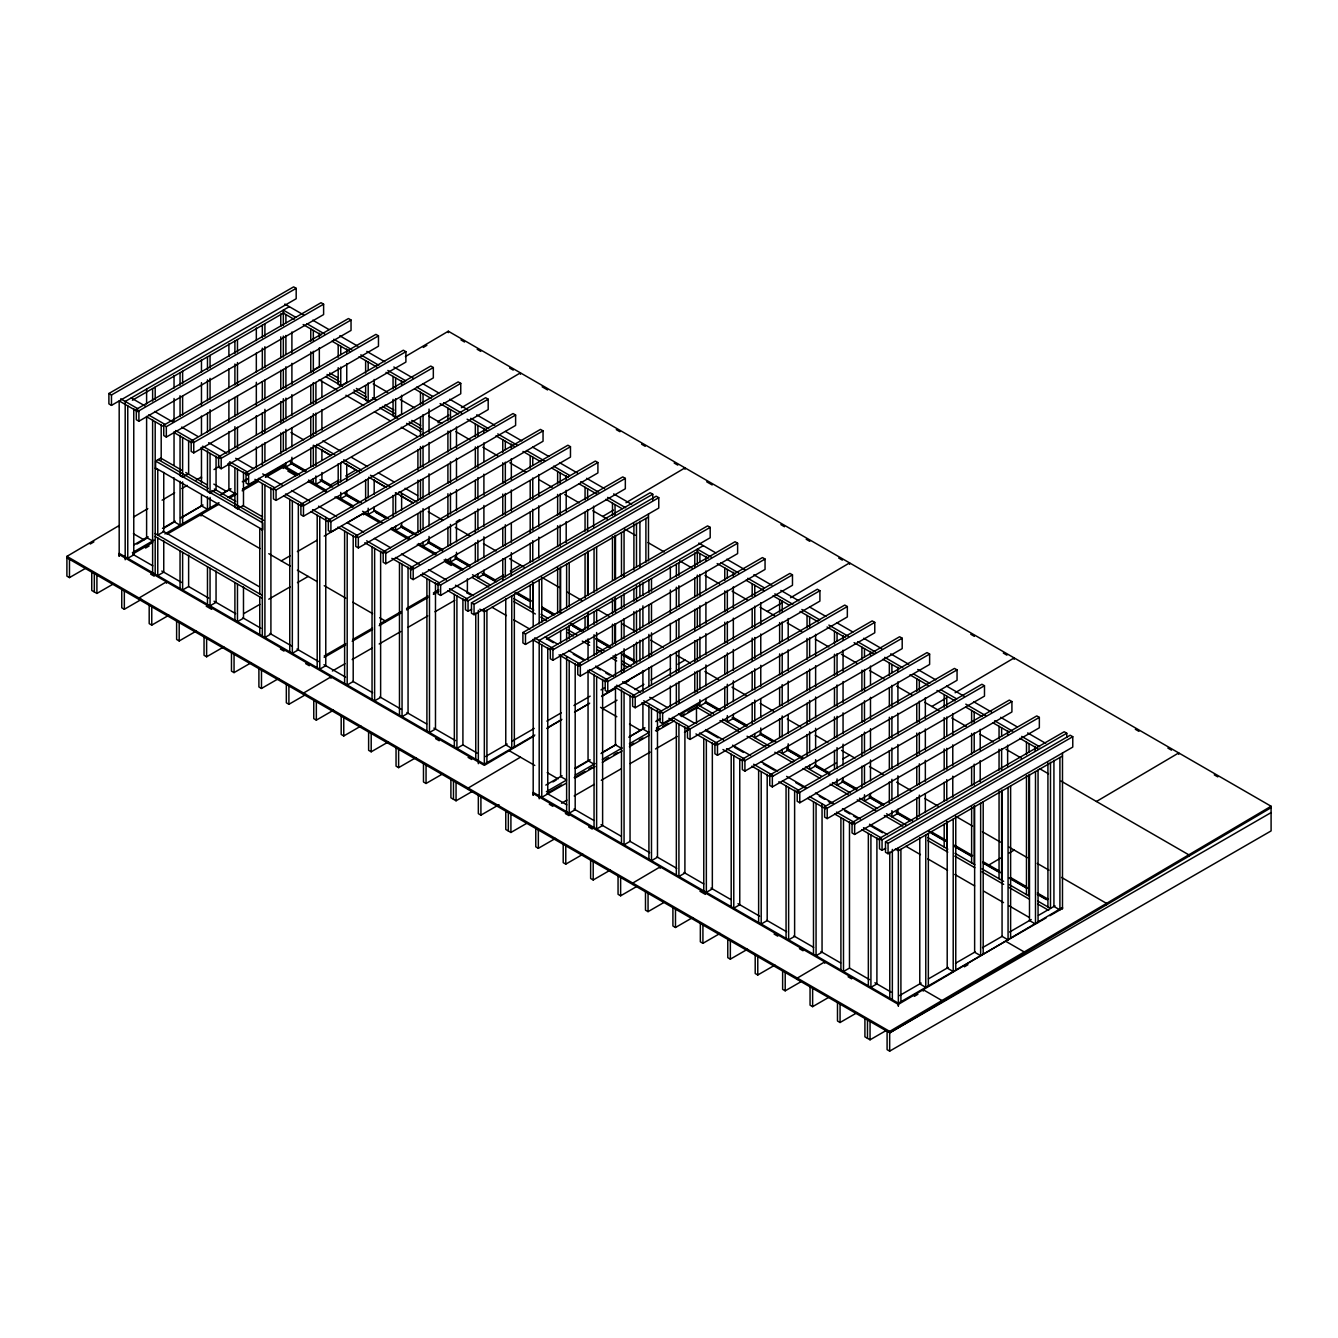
<?xml version="1.0" encoding="UTF-8"?>
<svg xmlns="http://www.w3.org/2000/svg" width="1338" height="1338" viewBox="0 0 1338 1338"><rect width="100%" height="100%" fill="white"/><g stroke="black" fill="none" stroke-linecap="round" stroke-linejoin="round"><path stroke-width="1.5" d="M85.749 568.215L69.476 577.598L66.9 576.126L66.917 556.374L119.199 525.516L119.199 526.938M133.499 517.07L147.816 508.624M162.115 500.178L174.642 492.785M181.801 488.554L187.169 485.393M196.117 480.108L201.469 476.947L201.486 478.352M213.996 469.554L219.365 466.377M405.397 356.56L448.314 331.222L1271.083 806.245L1271.1 830.915L889.67 1051.133L887.094 1049.661L887.094 1031.347M90.282 543.997L93.894 541.873M423.293 347.428L426.872 345.304M136.944 544.064L147.632 537.759M163.721 528.259L174.458 521.92M181.617 517.689L203.075 505.028M220.971 494.458L229.818 489.156M242.295 481.78L247.63 478.636M321.856 481.295L330.603 486.346L330.586 484.925L339.016 479.957M345.756 475.977L355.858 470.006M448.882 415.098L438.145 421.437L438.162 422.841M461.409 407.705L520.432 372.85L520.449 374.272M456.275 521.703L459.854 519.596M483.453 574.587L495.177 581.361L495.16 579.939L503.59 574.972M510.33 570.991L520.449 565.021M602.719 516.451L613.456 510.113M625.983 502.72L685.006 467.865L685.023 469.287M534.247 735.9L484.339 765.369L119.182 554.551L119.199 555.956M546.757 728.508L561.074 720.061M575.39 711.615L589.69 703.169M602.167 695.81L616.417 687.398M623.541 683.183L644.916 670.572M520.449 757.174L468.166 788.049L468.183 789.453M617.035 700.159L602.736 708.605L602.752 710.026M634.931 689.605L643.879 684.32M651.021 680.089L670.706 668.482M677.864 664.25L685.023 660.035M767.293 611.466L781.609 603.02M790.557 597.735L849.58 562.897L849.597 564.302M552.912 781.927L556.34 779.903M575.942 768.33L590.259 759.884M600.996 753.545L615.296 745.099M629.613 736.653L643.896 728.223M656.373 720.864L659.935 718.757M836.099 763.011L824.292 769.986L824.308 771.39M842.84 759.031L849.597 755.05M931.867 706.481L946.183 698.035M955.131 692.75L1014.154 657.911L1014.171 659.316M1000.673 858.026L988.866 865L988.882 866.405M1009.103 853.059L1014.171 850.065M1096.441 801.495L1178.728 752.926L1178.745 754.331M898.367 1005.791L898.35 1004.386L1062.472 907.499L1062.489 908.903M914.339 996.358L917.901 994.268M964.364 966.839L967.943 964.731M66.9 557.812L889.686 1032.819L889.67 1031.397L1271.083 806.245M889.67 1051.133L889.67 1032.836L1271.1 807.667M108.896 393.506L293.624 286.867L296.183 288.339L296.183 298.742L111.472 405.381L108.896 403.892L108.896 393.506L111.472 394.994L296.183 288.339M289.326 306.653L125.187 401.433L125.187 559.786M132.395 400.229L283.924 312.757M136.325 409.344L321.053 302.706L323.612 304.178L323.612 314.581L138.901 421.219L136.325 419.731L136.325 409.344L138.901 410.833L323.612 304.178M163.754 425.183L348.482 318.528L351.041 320.016L351.041 330.419L166.33 437.058L163.754 435.569L163.754 425.183L166.33 426.671L351.041 320.016M155.609 461.058L262.766 522.924L262.766 529.848L155.609 467.982L155.609 461.058L160.761 458.098L182.185 470.458M313.761 369.756L318.912 366.779M191.183 441.022L375.911 334.366L378.47 335.855L378.47 346.241L193.759 452.896L191.183 451.408L191.183 441.022L193.759 442.493L378.47 335.855M180.045 435.368L180.045 475.659L182.62 477.148L188.625 473.685L188.625 440.336M338.196 367.682L338.196 384.357L340.755 385.846L346.759 382.367L346.759 363.618M218.612 456.843L403.34 350.205L405.899 351.693L405.899 362.08L221.188 468.735L218.612 467.246L218.612 456.843L221.188 458.332L405.899 351.693M207.474 450.839L207.474 491.498L210.049 492.986L216.054 489.507L216.054 456.174M365.625 385.595L365.625 400.196L368.184 401.668L374.188 398.206L374.188 379.457M246.041 472.682L430.769 366.043L433.328 367.532L433.328 377.918L248.617 484.557L246.041 483.085L246.041 472.682L248.617 474.17L433.328 367.532M133.616 545.018L148.05 536.689M162.483 528.359L175.111 521.067M180.513 517.94L202.155 505.446M222.008 493.99L231.022 488.788M243.65 481.496L247.262 479.422M132.395 552.661L154.054 540.151M164.875 533.912L218.98 502.67M227.995 497.452L235.22 493.287M242.429 489.123L258.669 479.757M265.877 475.592L283.924 465.172M132.98 553.865L152.683 542.492M167.016 534.213L218.93 504.242M229.668 498.054L236.826 493.923M242.178 490.812L258.284 481.529M265.442 477.398L283.322 467.062L297.588 475.291M145.524 548.045L149.103 545.988M234.903 467.731L234.903 507.336L237.478 508.808L243.483 505.346L243.483 472.013M393.054 399.36L393.054 416.018L395.613 417.506L401.617 414.044L401.617 395.295M273.47 488.521L458.198 381.882L460.757 383.37L460.757 393.757L276.046 500.395L273.47 498.923L273.47 488.521L276.046 490.009L460.757 383.37M91.753 572.162L91.753 590.476L96.905 593.436L113.178 584.054M300.899 504.359L485.627 397.721L488.186 399.192L488.186 409.595L303.475 516.234L300.899 514.745L300.899 504.359L303.475 505.848L488.186 399.192M121.758 589.473L121.758 607.787L124.334 609.275L141.477 599.374M328.328 520.198L513.056 413.542L515.615 415.031L515.615 425.434L330.904 532.072L328.328 530.584L328.328 520.198L330.904 521.686L515.615 415.031M149.187 605.311L149.187 623.625L151.763 625.114L168.906 615.212M281.264 560.89L290.212 555.722M297.371 551.591L317.039 540.234M324.197 536.103L338.514 527.841M347.445 522.673L363.551 513.374L379.658 522.69M355.757 536.036L540.485 429.381L543.044 430.869L543.044 441.256L358.333 547.911L355.757 546.422L355.757 536.036L358.333 537.508L543.044 430.869M176.616 621.15L176.616 639.464L179.192 640.952L196.335 631.051M243.717 613.657L259.84 604.358M268.787 599.19L290.279 586.78M297.454 582.632L308.192 576.427M383.186 551.875L567.914 445.219L570.473 446.708L570.473 457.094L385.762 563.75L383.186 562.261L383.186 551.875L385.762 553.347L570.473 446.708M204.045 636.988L204.045 655.302L206.621 656.791L223.764 646.89M410.615 567.697L595.343 461.058L597.902 462.547L597.902 472.933L413.191 579.588L410.615 578.1L410.615 567.697L413.191 569.185L597.902 462.547M231.474 652.827L231.474 671.141L234.05 672.613L251.193 662.728M438.044 583.535L622.772 476.897L625.331 478.385L625.331 488.771L440.62 595.41L438.044 593.938L438.044 583.535L440.62 585.024L625.331 478.385M258.903 668.666L258.903 686.979L261.479 688.451L278.622 678.567M324.197 655.988L345.689 643.578M352.847 639.447L372.549 628.074M379.724 623.943L401.199 611.533M406.568 608.439L428.026 596.046M433.395 592.951L438.764 589.857M324.197 657.41L345.689 645M352.178 641.253L372.549 629.496M379.189 625.666L401.199 612.955M406.568 609.86L428.026 597.467M433.395 594.373L438.764 591.279M332.376 671.007L344.987 663.732M352.178 659.567L371.981 648.144M379.189 643.979L400.781 631.503M407.99 627.355L427.792 615.915M434.984 611.767L454.786 600.327M471.645 609.175L468.049 611.249L465.473 609.76L465.473 599.374L650.201 492.735L652.76 494.207L652.76 500.445M286.332 684.504L286.332 702.801L288.908 704.29L306.051 694.389M465.473 599.374L468.049 600.862L652.76 494.207M471.478 602.836L656.189 496.197L658.764 497.686L658.764 508.072L474.053 614.711L471.478 613.239L471.478 602.836L474.053 604.324L658.764 497.686M648.478 516.986L484.339 611.75L479.84 609.158M313.761 700.326L313.761 718.64L316.337 720.128L333.48 710.227M341.19 716.164L341.19 734.478L343.766 735.967L360.909 726.066M522.907 632.539L707.618 525.884L710.194 527.373L710.194 537.759L525.483 644.414L522.907 642.926L522.907 632.539L525.483 634.011L710.194 527.373M703.336 545.687L539.197 640.45L539.197 798.819M546.406 639.246L697.934 551.774M368.619 732.003L368.619 750.317L371.195 751.805L388.338 741.904M550.336 648.361L735.047 541.723L737.623 543.211L737.623 553.598L552.912 660.253L550.336 658.764L550.336 648.361L552.912 649.85L737.623 543.211M396.048 747.842L396.048 766.156L398.624 767.644L415.767 757.743M577.765 664.2L762.476 557.561L765.052 559.05L765.052 569.436L580.341 676.075L577.765 674.603L577.765 664.2L580.341 665.688L765.052 559.05M423.477 763.68L423.477 781.994L426.053 783.466L443.196 773.581M605.194 680.039L789.905 573.4L792.481 574.872L792.481 585.275L607.77 691.913L605.194 690.441L605.194 680.039L607.77 681.527L792.481 574.872M485.543 756.539L507.202 744.045M512.605 740.918L534.247 728.424M546.874 721.132L561.308 712.803M573.935 705.511L590.175 696.145M600.996 689.89L604.609 687.816M119.182 553.347L484.339 764.165L534.849 735.014M547.476 727.721L561.893 719.392M574.52 712.1L588.954 703.771M601.582 696.479L614.209 689.187M625.03 682.949L628.643 680.858M632.623 695.877L817.334 589.238L819.91 590.71L819.91 601.113L635.199 707.752L632.623 706.263L632.623 695.877L635.199 697.366L819.91 590.71M450.906 779.519L450.906 797.816L456.057 800.793L472.314 791.394M478.335 795.357L478.335 813.655L480.911 815.143L498.99 804.707M660.052 711.716L844.763 605.06L847.339 606.549L847.339 616.952L662.628 723.59L660.052 722.102L660.052 711.716L662.628 713.204L847.339 606.549M545.82 785.088L562.06 775.722M574.688 768.43L589.105 760.101M601.732 752.809L616.166 744.48M628.793 737.188L645.033 727.805M655.854 721.567L659.467 719.476M546.406 791.678L566.258 780.221M575.273 775.02L595.109 763.563M602.334 759.399L622.17 747.942M629.378 743.777L649.231 732.321M656.44 728.156L672.68 718.774M679.888 714.609L697.934 704.206M548.864 792.23L561.525 784.938M574.186 777.629L585.024 771.357M588.636 769.283L592.249 767.192M604.91 759.884L608.522 757.793M613.958 754.665L617.571 752.575M630.215 745.266L633.827 743.175M639.263 740.048L642.876 737.957M655.52 730.665L659.149 728.574M662.762 726.484L668.18 723.356M680.841 716.047L684.454 713.957M688.067 711.866L697.098 706.648M548.212 793.601L566.258 783.198M575.273 777.98L595.109 766.523M602.334 762.359L622.17 750.902M629.378 746.738L649.231 735.281M656.44 731.117L674.486 720.714M681.694 716.549L697.934 707.166M687.481 727.554L872.192 620.899L874.768 622.387L874.768 632.774L690.057 739.429L687.481 737.94L687.481 727.554L690.057 729.026L874.768 622.387M505.764 811.179L505.764 829.493L510.915 832.47L527.172 823.071M561.525 803.235L566.944 800.107M574.186 795.943L594.072 784.453M601.297 780.288L621.183 768.798M630.215 763.58L650.101 752.107M655.52 748.962L677.229 736.452M684.454 732.271L688.067 730.18M714.91 743.393L899.621 636.737L902.197 638.226L902.197 648.612L717.486 755.268L714.91 753.779L714.91 743.393L717.486 744.865L902.197 638.226M535.769 828.506L535.769 846.82L538.344 848.309L555.487 838.408M742.339 759.215L927.05 652.576L929.626 654.065L929.626 664.451L744.915 771.106L742.339 769.618L742.339 759.215L744.915 760.703L929.626 654.065M563.198 844.345L563.198 862.659L565.773 864.131L582.916 854.246M769.768 775.053L954.479 668.415L957.055 669.903L957.055 680.289L772.344 786.928L769.768 785.456L769.768 775.053L772.344 776.542L957.055 669.903M590.627 860.183L590.627 878.481L593.202 879.969L610.345 870.068M797.197 790.892L981.908 684.253L984.484 685.725L984.484 696.128L799.773 802.767L797.197 801.278L797.197 790.892L799.773 792.38L984.484 685.725M618.056 876.022L618.056 894.319L620.631 895.808L636.052 886.893M824.626 806.73L1009.337 700.075L1011.913 701.564L1011.913 711.967L827.202 818.605L824.626 817.117L824.626 806.73L827.202 808.219L1011.913 701.564M645.485 891.844L645.485 910.158L648.06 911.646L663.481 902.732M852.055 822.569L1036.783 715.914L1039.342 717.402L1039.342 727.788L854.631 834.444L852.055 832.955L852.055 822.569L854.631 824.057L1039.342 717.402M672.914 907.682L672.914 925.996L675.489 927.485L692.632 917.584M885.639 848.208L882.06 850.282L879.484 848.794L879.484 838.408L1064.212 731.752L1066.771 733.241L1066.771 737.389M700.343 923.521L700.343 941.835L702.918 943.323L720.061 933.422M879.484 838.408L882.06 839.879L1066.771 733.241M885.488 841.87L1070.199 735.214L1072.775 736.703L1072.775 747.089L888.064 853.744L885.488 852.256L885.488 841.87L888.064 843.341L1072.775 736.703M1062.489 756.003L898.35 850.767L895.339 849.045M727.772 939.36L727.772 957.674L730.347 959.145L747.49 949.261M755.201 955.198L755.201 973.512L757.776 974.984L774.919 965.099M782.63 971.037L782.63 989.334L785.205 990.822L800.626 981.925M810.059 986.859L810.059 1005.173L812.634 1006.661L828.055 997.747M837.488 1002.697L837.488 1021.011L840.063 1022.5L857.206 1012.598M899.554 995.572L921.196 983.062M928.421 978.898L948.257 967.441M955.483 963.276L975.318 951.82M982.527 947.655L1002.379 936.199M1009.588 932.034L1031.23 919.54M1038.455 915.376L1054.996 905.826M1046.249 917.801L898.35 1003.199L533.193 792.38M1049.862 915.71L1062.489 908.435L1062.489 753.043M864.917 1018.536L864.917 1036.85L870.051 1039.81L886.325 1030.427M889.67 1032.836L1271.1 812.601M460.958 339.919L464.554 342.01M477.181 349.285L480.777 351.376M509.627 368.034L513.24 370.108M542.141 386.799L547.577 389.927M616.3 429.615L619.912 431.706M641.621 444.233L645.234 446.323M674.168 463.015L677.781 465.106M706.715 481.814L712.151 484.941M780.874 524.63L784.486 526.72M806.195 539.247L809.808 541.338M838.742 558.046L842.355 560.12M970.769 634.262L974.382 636.353M1003.316 653.061L1006.929 655.152M1135.343 729.277L1138.956 731.368M1167.89 748.076L1171.503 750.166M1214.268 774.853L1217.814 776.893M284.827 304.061L303.743 314.982M312.757 320.183L328.964 329.549M339.785 335.788L357.798 346.191M366.813 351.392L384.826 361.795M393.84 366.997L413.659 378.437M422.657 383.638L438.881 393.004M449.685 399.242L467.715 409.645M476.713 414.847L494.742 425.25M505.547 431.488L521.77 440.854M532.574 447.093L548.781 456.459M559.602 462.697L577.615 473.1M586.629 478.302L604.642 488.704M613.657 493.906L631.67 504.309M698.837 543.077L715.947 552.962M726.768 559.2L744.781 569.603M753.796 574.805L771.809 585.208M780.823 590.409L798.836 600.812M809.641 607.051L825.864 616.417M836.668 622.655L852.891 632.021M863.696 638.259L881.709 648.662M890.723 653.864L908.736 664.267M917.751 669.468L935.764 679.871M946.585 686.11L964.598 696.513M973.612 701.714L991.625 712.117M1000.64 717.319L1016.847 726.685M1027.668 732.923L1045.68 743.326M295.949 317.407L283.338 310.115L283.338 325.619M306.753 323.645L324.766 334.048M333.781 339.25L351.794 349.653M360.808 354.854L378.821 365.257M387.836 370.459L405.849 380.862M416.67 387.1L432.876 396.466M443.698 402.705L461.71 413.108M470.725 418.309L488.738 428.712M497.753 433.913L517.572 445.353M526.57 450.555L544.583 460.958M553.598 466.159L569.821 475.525M580.625 481.764L598.638 492.167M607.653 497.368L625.666 507.771M711.749 557.461L697.332 549.149L697.332 564.636M720.764 562.662L738.777 573.065M747.791 578.267L763.998 587.633M774.819 593.871L792.832 604.274M801.847 609.476L819.86 619.879M828.874 625.08L848.693 636.52M857.691 641.722L875.721 652.124M884.719 657.326L902.749 667.729M913.553 673.984L929.776 683.333M940.581 689.572L956.804 698.938M965.802 704.139L985.621 715.579M994.636 720.781L1012.649 731.184M1021.663 736.385L1039.676 746.788M283.338 313.092L294.143 319.33M303.157 324.532L321.17 334.935M331.975 341.173L350.004 351.576M359.002 356.778L377.032 367.181M386.03 372.382L404.059 382.785M414.864 389.024L431.07 398.389M440.085 403.591L458.098 413.994M467.113 419.195L486.932 430.635M495.946 435.837L513.959 446.24M522.974 451.441L540.987 461.844M551.791 468.083L568.014 477.449M578.819 483.687L596.848 494.09M605.846 499.291L622.07 508.657M697.332 552.109L708.153 558.364M717.151 563.566L735.181 573.969M745.985 580.207L763.998 590.61M773.013 595.811L789.236 605.161M800.04 611.416L818.053 621.819M827.068 627.02L845.081 637.423M854.096 642.625L873.915 654.065M882.929 659.266L899.136 668.615M909.957 674.87L927.97 685.273M936.985 690.475L954.998 700.878M965.802 707.116L982.025 716.482M992.829 722.721L1009.053 732.087M1019.857 738.325L1037.87 748.728M373.235 383.956L387.669 392.285M400.196 399.51L414.713 407.906M428.946 416.118L441.757 423.51M455.907 431.672L470.274 439.985M482.867 447.243L497.836 455.89M509.828 462.814L526.001 472.147M538.612 479.439L552.092 487.216M564.736 494.525L579.203 502.871M592.868 510.748L607.335 519.111M624.428 528.978L635.282 535.233M647.943 542.542L664.217 551.942M679.671 560.873L692.331 568.182M704.992 575.491L719.459 583.836M732.12 591.162L747.407 599.976M760.068 607.285L774.535 615.631M787.196 622.939L801.663 631.302M815.31 639.179L828.791 646.956M841.451 654.265L856.905 663.196M869.566 670.505L884.033 678.868M896.694 686.177L911.981 694.991M924.642 702.299L939.109 710.662M951.77 717.971L966.237 726.317M979.884 734.194L993.365 741.971M1006.025 749.28L1021.479 758.211M1039.492 768.614L1048.49 773.816M1061.084 781.074L1188.796 854.815L1188.813 856.236M329.616 372.968L338.547 378.119M356.41 388.438L365.341 393.589M372.482 397.721L376.045 399.778M384.976 404.929L393.907 410.08M411.769 420.4L420.684 425.551M327.041 374.456L339.551 381.664M353.834 389.927L366.328 397.135M382.4 406.418L394.911 413.626M409.194 421.888L421.687 429.097M326.255 376.965L342.327 386.247M353.048 392.435L369.121 401.718M379.841 407.906L397.687 418.209M406.618 423.36L420.901 431.622M319.113 379.775L336.975 390.077M345.906 395.245L363.769 405.548M374.473 411.736L390.545 421.018M401.266 427.207L417.339 436.472M322.91 440.854L340.755 451.157M351.476 457.345L367.549 466.628M378.269 472.816L394.342 482.098M405.046 488.286L417.556 495.495M316.905 444.316L334.768 454.619M343.699 459.787L361.544 470.09M370.475 475.241L390.127 486.58M399.042 491.748L416.904 502.051M331.188 455.539L313.326 445.219L313.326 466.126M341.909 461.727L359.755 472.03M368.686 477.181L386.548 487.5M395.479 492.652L413.342 502.954M290.948 432.525L303.592 439.817M321.505 450.153L330.62 455.438M345.053 463.751L357.447 470.909M373.62 480.258L384.809 486.714M400.58 495.813L413.158 503.088M428.21 511.768L442.677 520.114M455.338 527.423L469.805 535.785M483.453 543.663L496.114 550.972M509.594 558.749L524.061 567.111M541.321 577.079L559.418 587.516M567.463 592.165L581.93 600.511M597.4 609.442L609.058 616.182M622.705 624.06L635.366 631.369M650.653 640.2L663.314 647.508M676.961 655.386L690.441 663.163M704.909 671.525L718.556 679.403M732.037 687.18L746.504 695.543M760.151 703.42L773.632 711.197M787.279 719.075L800.76 726.852M815.227 735.214L827.888 742.523M841.535 750.401L855.015 758.178M869.483 766.54L883.13 774.418M896.611 782.195L911.078 790.557M924.725 798.435L938.206 806.212M955.416 816.147L972.575 826.048M982.41 831.734L1000.389 842.12M1008.735 846.937L1027.367 857.691M1037.251 863.395L1048.959 870.152M1061.552 877.427L1106.526 903.384L1106.543 904.806M290.279 461.643L306.051 470.759M321.822 479.857L330.586 484.925M345.053 493.27L361.31 502.67M373.971 509.979L388.438 518.324M401.082 525.633L417.356 535.016M428.193 541.288L442.661 549.634M455.321 556.942L469.772 565.288M483.436 573.166L495.16 579.939M516.803 592.433L531.236 600.762M542.057 607.017L554.685 614.309M570.925 623.675L583.552 630.967M596.179 638.259L610.613 646.589M623.24 653.881L634.061 660.136M706.28 701.848L720.58 710.093M733.09 717.319L747.407 725.581M759.917 732.806L776.007 742.105M786.744 748.293L802.833 757.592M815.36 764.818L829.727 773.113M842.388 780.422L856.855 788.768M869.516 796.077L883.983 804.439M896.644 811.748L912.917 821.147M930.997 831.584L945.464 839.93M954.512 845.164L972.592 855.601M983.447 861.873L999.637 871.222M1010.407 877.427L1026.581 886.76M1037.351 892.981L1048.122 899.203M291.132 463.099L305.549 471.411M319.966 479.74L332.577 487.015M345.187 494.291L359.604 502.62M374.021 510.949L386.632 518.224M401.049 526.553L415.449 534.865M428.076 542.158L442.477 550.47M455.104 557.745L469.504 566.074M482.115 573.35L496.532 581.679M516.351 593.119L530.768 601.448M541.589 607.686L554.2 614.962M570.406 624.328L581.227 630.566M595.627 638.895L610.044 647.207M622.655 654.499L635.282 661.775M705.143 702.116L719.56 710.445M732.17 717.72L746.587 726.049M761.004 734.361L773.615 741.637M788.032 749.966L802.432 758.295M815.043 765.57L829.46 773.899M842.07 781.175L856.487 789.504M869.098 796.779L883.515 805.108M896.125 812.383L910.542 820.696M928.555 831.099L944.779 840.465M953.793 845.666L971.806 856.069M982.61 862.308L1000.64 872.711M1009.638 877.912L1027.668 888.315M1038.472 894.553L1047.487 899.755M290.346 463.099L304.345 471.177M346.877 495.729L357.714 502.001M375.794 512.437L386.632 518.692M401.099 527.038L413.76 534.347M428.21 542.693L442.677 551.039M455.321 558.347L469.789 566.693M515.013 592.818L529.447 601.147M542.074 608.439L552.895 614.677M572.748 626.134L581.762 631.335M597.986 640.718L608.823 646.956M623.24 655.302L634.061 661.541M706.28 703.253L717.017 709.441M733.107 718.74L745.634 725.965M759.934 734.228L772.444 741.453M786.761 749.715L801.061 757.977M815.377 766.239L829.744 774.535M842.388 781.844L856.872 790.189M869.516 797.498L882.177 804.807M896.644 813.153L909.305 820.462M931.014 833.005L945.481 841.351M954.529 846.569L970.803 855.969M983.463 863.278L997.864 871.59M1008.635 877.812L1026.581 888.181M1037.351 894.403L1046.333 899.588M299.545 474.873L283.338 465.507L283.322 468.484M308.56 480.074L326.572 490.477M337.393 496.716L353.6 506.082M362.615 511.283L382.434 522.723M391.432 527.925L409.461 538.328M418.459 543.529L436.489 553.932M445.487 559.133L463.517 569.536M472.515 574.738L490.544 585.141M513.959 598.671L533.778 610.111M540.987 614.276L548.195 618.424M568.014 629.88L577.029 635.082M586.027 640.283L589.64 642.357M596.848 646.522L604.057 650.686M613.055 655.888L616.667 657.962M622.07 661.089L631.084 666.291M713.555 713.907L697.332 704.541L697.332 707.501M722.57 719.108L740.583 729.511M751.387 735.749L769.417 746.152M778.415 751.354L794.638 760.72M805.443 766.958L821.666 776.324M832.47 782.563L850.483 792.966M859.498 798.167L877.511 808.57M886.525 813.772L906.344 825.212M927.97 837.688L947.789 849.128M954.998 853.293L974.817 864.733M982.025 868.897L1003.651 881.374M1009.053 884.502L1029.056 896.059L1029.056 774.953M1037.87 901.143L1050.497 908.435L1050.497 762.275M308.292 481.479L326.121 491.765M335.035 496.916L352.847 507.202M390.412 528.878L408.307 539.214M417.255 544.382L435.151 554.718M444.116 559.886L462.011 570.222M287.887 471.11L295.949 475.759M445.487 562.111L451.274 565.439M472.113 577.481L488.738 587.064M513.658 601.464L535.334 613.975M540.753 617.102L546.389 620.364M567.847 632.74L573.417 635.968M582.298 641.086L589.64 645.334M596.748 649.432L602.251 652.61M611.198 657.778L616.667 660.922M622.036 664.033L627.472 667.177M710.93 715.362L696.479 707.016L696.479 723.289M719.961 720.563L738.777 731.434M747.056 736.218L765.804 747.039M774.819 752.24L792.832 762.643M803.051 768.53L819.86 778.248M830.145 784.185L848.192 794.605M857.223 799.823L875.721 810.494M884.318 815.461L902.749 826.098M927.669 840.481L947.789 852.105M954.763 856.136L974.817 867.71M982.025 871.874L1003.651 884.351M1008.952 887.412L1028.872 898.919M1037.853 904.103L1048.691 910.358M131.191 397.955L145.608 406.284M154.606 411.485L172.635 421.888M181.633 427.09L197.857 436.456M208.661 442.694L226.674 453.097M235.689 458.298L253.702 468.701M262.716 473.903L282.535 485.343M291.55 490.544L309.563 500.947M318.578 506.149L336.591 516.552M347.395 522.79L363.618 532.156M374.423 538.394L390.646 547.76M401.45 553.999L419.48 564.402M428.478 569.603L446.491 580.006M455.505 585.208L473.518 595.611M545.202 636.988L557.812 644.264M568.617 650.502L584.84 659.868M595.644 666.107L613.657 676.51M622.672 681.711L640.685 692.114M649.699 697.315L667.712 707.718M678.533 713.957L694.74 723.323M705.561 729.561L723.574 739.964M732.572 745.166L750.601 755.569M761.406 761.824L777.629 771.173M786.627 776.375L806.446 787.814M815.461 793.016L833.474 803.419M842.488 808.62L860.501 819.023M869.516 824.225L887.529 834.628M466.711 592.667L470.307 594.741M491.983 607.268L506.433 615.597M513.658 619.778L529.915 629.161M547.978 639.581L553.397 642.708M573.266 654.182L584.104 660.437M596.748 667.746L600.361 669.82M605.779 672.964L609.392 675.038M705.511 730.531L718.155 737.84M734.411 747.223L743.443 752.441M763.312 763.914L774.15 770.17M795.826 782.68L804.857 787.898M819.308 796.227L824.726 799.355M828.339 801.445L831.952 803.536M844.579 810.828L849.998 813.956M853.611 816.046L857.223 818.137M869.867 825.429L882.511 832.738M905.993 846.285L920.444 854.631M927.669 858.795L947.538 870.269M954.763 874.433L974.633 885.907M983.664 891.125L1003.533 902.598M1008.952 905.726L1028.822 917.199M120.688 398.824L137.797 408.709M148.602 414.947L164.825 424.313M175.629 430.552L193.659 440.955M202.657 446.156L220.686 456.559M229.684 461.761L247.714 472.163M258.518 478.402L274.742 487.768M285.546 494.006L303.559 504.409M312.574 509.611L330.586 520.014M341.407 526.252L357.614 535.618M366.629 540.82L386.448 552.26M395.446 557.461L413.475 567.864M422.474 573.065L438.697 582.431M449.501 588.67L467.531 599.073M534.698 637.858L553.614 648.779M562.612 653.981L580.642 664.384M589.64 669.585L607.669 679.988M616.667 685.173L634.68 695.576M643.695 700.778L661.708 711.18M672.529 717.436L688.736 726.785M699.557 733.04L717.569 743.443M726.584 748.644L744.597 759.031M753.612 764.232L773.431 775.689M782.429 780.89L798.652 790.24M809.457 796.495L825.68 805.844M836.484 812.099L854.514 822.502M863.512 827.704L881.525 838.09M137.797 411.669L119.182 400.932L119.182 556.324M146.812 416.871L163.019 426.237M173.84 432.475L191.852 442.878M200.867 448.079L218.88 458.482M227.895 463.684L247.714 475.124M254.922 479.288L272.935 489.691M283.74 495.93L301.769 506.333M310.767 511.534L328.78 521.937M337.795 527.139L355.808 537.542M364.822 542.743L382.835 553.146M391.85 558.347L411.669 569.787M420.684 574.989L438.697 585.392M447.712 590.593L465.724 600.996M533.193 639.949L550.002 649.666M559.016 654.867L578.836 666.307M587.85 671.509L605.863 681.912M614.861 687.113L632.891 697.516M641.889 702.718L659.918 713.121M668.916 718.322L688.736 729.762M695.944 733.926L715.763 745.366M722.972 749.531L742.791 760.971M751.805 766.172L769.818 776.575M778.833 781.777L798.652 793.217M807.667 798.418L825.68 808.821M834.695 814.022L852.707 824.425M861.705 829.627L879.735 840.03M234.903 493.471L228.898 490.009L228.898 462.864M648.913 732.505L642.909 729.043L642.909 703.972M213.863 484.105L226.339 491.297M600.528 707.334L616.818 716.733M629.479 724.059L640.333 730.314M1005.49 941.132L1024.239 951.97L1024.256 953.375M185.765 472.531L207.189 484.891M214.331 489.022L235.756 501.399M242.897 505.513L262.549 516.853M158.185 459.57L208.193 488.437M211.755 490.511L263.553 520.398M155.191 468.233L157.767 469.722L157.767 535.049L163.754 531.587L163.754 472.381M262.332 530.099L259.756 528.61L259.756 593.938M621.484 748.343L615.48 744.865L615.48 686.411M259.973 548.597L201.035 514.578L201.035 516M268.787 553.681L290.329 566.125M297.371 570.189L317.139 581.595M324.231 585.693L345.756 598.119M352.864 602.234L372.583 613.607M379.724 617.738L385.093 620.832L385.093 622.254M594.055 764.165L588.051 760.703L588.051 670.221M162.968 531.119L259.405 586.797M155.191 533.561L262.332 595.427M155.191 536.521L262.332 598.387M152.616 540.987L146.611 537.525L146.611 416.419M566.626 780.004L560.622 776.542L560.622 654.734M133.399 533.711L144.052 539.866M509.193 750.685L534.782 765.453M547.209 772.628L558.063 778.9M132.98 554.4L152.816 565.84M161.814 571.042L181.633 582.482M188.842 586.646L208.661 598.086M214.063 601.214L235.689 613.69M242.897 617.855L260.91 628.258M269.925 633.459L291.55 645.936M296.952 649.064L318.578 661.541M323.98 664.668L345.605 677.145M352.814 681.31L372.633 692.75M379.825 696.914L401.45 709.391M406.852 712.518L426.671 723.958M433.88 728.123L455.505 740.6M462.714 744.764L477.131 753.077M546.991 793.417L566.81 804.857M574.019 809.022L593.838 820.462M601.046 824.626L620.865 836.066M629.88 841.268L649.699 852.707M656.908 856.872L676.727 868.312M683.935 872.476L703.755 883.916M710.963 888.081L730.782 899.521M737.991 903.685L759.599 916.162M766.808 920.327L786.627 931.766M793.835 935.931L813.655 947.371M820.863 951.535L840.682 962.975M849.697 968.177L869.516 979.617M874.918 982.744L891.141 992.11M898.35 1004.386L533.21 793.568L533.226 794.973M150.692 574.153L154.205 576.176M206.236 606.214L211.655 609.342M280.378 649.03L284.007 651.104M305.7 663.648L309.312 665.722M435.636 738.66L439.249 740.75M468.116 757.408L471.712 759.482M549.316 804.272L552.895 806.329M565.405 813.554L568.985 815.628M588.653 826.984L592.232 829.042M699.975 891.259L705.394 894.386M774.117 934.058L777.746 936.148M799.438 948.675L803.051 950.766M848.091 976.773L851.687 978.847M66.917 556.374L889.67 1031.397M941.969 1001.945L941.952 1000.54L923.203 989.702L923.22 991.124M824.76 963.293L824.743 961.888L797.314 978.078L797.331 979.483M660.186 868.278L660.169 866.873L632.74 883.063L632.757 884.468M448.314 331.222L448.33 332.644M331.021 678.266L331.004 676.844L303.592 693.034L303.609 694.439M166.447 583.234L166.43 581.829L139.018 598.019L139.035 599.424M1059.913 757.492L1059.913 909.907L1053.926 906.445L1053.926 760.285M1047.922 762.877L1047.922 906.947M1038.054 770.103L1038.054 922.534M1035.495 771.591L1035.495 924.023L1029.491 920.561L1029.491 774.401M1035.06 746.437L1035.06 750.601M1029.056 743.627L1029.056 751.989M1026.48 742.155L1026.48 754.682M1026.48 775.555L1026.48 894.57M1010.625 785.941L1010.625 938.373M1008.066 787.43L1008.066 939.845L1002.062 936.383L1002.062 790.223M1007.631 730.598L1007.631 734.779M1007.631 745.216L1007.631 766.089M1001.627 727.788L1001.627 736.151M1001.627 748.678L1001.627 769.551M1001.627 790.44L1001.627 880.22M999.051 726.317L999.051 738.844M999.051 749.28L999.051 770.153M999.051 791.042L999.051 878.731M983.196 801.78L983.196 954.211M980.637 803.268L980.637 955.683L974.633 952.221L974.633 806.061M980.202 729.377L980.202 750.25M980.202 760.703L980.202 781.576M974.198 711.967L974.198 722.403M974.198 732.839L974.198 751.638M974.198 764.165L974.198 785.038M974.198 805.928L974.198 864.381M971.622 710.478L971.622 723.005M971.622 733.441L971.622 754.331M971.622 766.858L971.622 785.64M971.622 806.53L971.622 862.893M955.767 817.618L955.767 970.033M953.208 819.107L953.208 971.522L947.204 968.06L947.204 821.9M952.773 713.539L952.773 734.428M952.773 744.865L952.773 765.737M952.773 776.174L952.773 797.063M946.769 696.128L946.769 706.564M946.769 717.001L946.769 735.8M946.769 748.327L946.769 769.199M946.769 779.636L946.769 800.525M946.769 821.398L946.769 848.543M944.193 694.639L944.193 707.166M944.193 717.603L944.193 738.492M944.193 748.929L944.193 769.802M944.193 782.329L944.193 801.128M944.193 824.091L944.193 847.071M928.338 833.457L928.338 985.872M925.779 834.929L925.779 987.36L919.775 983.898L919.775 837.739M925.344 697.7L925.344 718.59M925.344 729.026L925.344 749.899M925.344 760.352L925.344 781.225M925.344 793.752L925.344 812.551M919.34 680.289L919.34 690.726M919.34 701.162L919.34 722.052M919.34 732.488L919.34 753.361M919.34 763.814L919.34 784.687M919.34 795.123L919.34 816.013M916.764 678.801L916.764 691.328M916.764 703.855L916.764 722.654M916.764 733.09L916.764 756.054M916.764 766.507L916.764 785.289M916.764 797.816L916.764 818.705M900.909 849.296L900.909 1001.71M898.35 847.807L898.35 1006.159M897.915 667.244L897.915 671.425M897.915 681.862L897.915 702.751M897.915 713.187L897.915 734.06M897.915 744.513L897.915 765.386M897.915 775.823L897.915 796.712M897.915 809.239L897.915 813.404L891.911 816.882L891.911 810.611M892.346 849.396L892.346 999.737M891.911 664.451L891.911 672.797M891.911 685.34L891.911 706.213M891.911 716.65L891.911 737.539M891.911 747.975L891.911 768.848M891.911 779.285L891.911 800.174M889.77 852.089L889.77 998.248M889.335 662.962L889.335 675.489M889.335 688.016L889.335 706.815M889.335 717.252L889.335 738.141M889.335 750.668L889.335 769.45M889.335 781.977L889.335 802.867M888.064 843.341L888.064 853.744M882.06 839.879L882.06 850.282M876.908 837.739L876.908 983.898L870.921 987.36L870.921 834.929M870.486 651.422L870.486 655.587M870.486 666.04L870.486 684.822M870.486 697.349L870.486 718.238M870.486 728.675L870.486 749.548M870.486 759.984L870.486 780.874M870.486 793.401L870.486 797.582L864.482 801.044L864.482 794.772M870.051 1021.513L870.051 1039.81M868.345 833.457L868.345 985.872M867.492 1020.024L867.492 1038.338M864.482 648.612L864.482 656.975M864.482 669.502L864.482 690.375M864.482 700.811L864.482 721.7M864.482 732.137L864.482 753.01M864.482 765.537L864.482 784.336M861.906 647.124L861.906 659.667M861.906 670.104L861.906 690.977M861.906 703.504L861.906 722.303M861.906 734.83L861.906 755.702M861.906 766.156L861.906 787.028M854.631 824.057L854.631 834.444M849.479 821.9L849.479 968.06L843.492 971.522L843.492 819.107M843.057 635.583L843.057 639.748M843.057 650.201L843.057 671.074M843.057 681.51L843.057 702.4M843.057 712.836L843.057 733.709M843.057 744.162L843.057 765.035M843.057 777.562L843.057 781.743L837.053 785.205L837.053 778.933M840.916 817.618L840.916 970.033M840.063 1004.186L840.063 1022.5M837.053 632.774L837.053 641.136M837.053 653.663L837.053 674.536M837.053 684.972L837.053 705.862M837.053 716.298L837.053 737.188M837.053 747.624L837.053 768.497M834.477 631.302L834.477 643.829M834.477 654.265L834.477 675.138M834.477 687.665L834.477 706.464M834.477 716.9L834.477 737.79M834.477 750.317L834.477 769.099M827.202 808.219L827.202 818.605M822.05 803.971L822.05 952.221L816.063 955.683L816.063 803.268M815.628 634.363L815.628 655.235M815.628 665.672L815.628 686.561M815.628 696.998L815.628 717.887M815.628 728.324L815.628 749.196M815.628 759.633L815.628 765.905L809.624 769.367L809.624 765.185M813.487 801.78L813.487 954.211M812.634 988.347L812.634 1006.661M809.624 616.952L809.624 627.388M809.624 637.825L809.624 656.624M809.624 669.151L809.624 690.023M809.624 700.46L809.624 721.349M809.624 731.786L809.624 752.658M807.048 615.463L807.048 627.99M807.048 638.427L807.048 659.299M807.048 671.843L807.048 690.625M807.048 703.152L807.048 724.042M807.048 734.478L807.048 755.351M799.773 792.38L799.773 802.767M794.621 790.223L794.621 936.383L788.634 939.845L788.634 787.43M788.199 618.524L788.199 639.397M788.199 649.85L788.199 670.723M788.199 681.159L788.199 702.049M788.199 714.576L788.199 733.358M788.199 743.811L788.199 750.066L782.195 753.528L782.195 749.364M786.058 785.941L786.058 938.373M785.205 972.509L785.205 990.822M782.195 601.113L782.195 611.55M782.195 621.986L782.195 640.785M782.195 653.312L782.195 674.185M782.195 684.621L782.195 705.511M782.195 715.947L782.195 736.82M779.619 599.625L779.619 612.152M779.619 622.588L779.619 643.478M779.619 653.914L779.619 674.787M779.619 687.314L779.619 706.113M779.619 718.64L779.619 737.439M772.344 776.542L772.344 786.928M767.192 774.401L767.192 920.561L761.205 924.023L761.205 771.591M760.77 602.685L760.77 623.575M760.77 634.011L760.77 654.884M760.77 665.321L760.77 686.21M760.77 698.737L760.77 717.536M760.77 727.972L760.77 734.228L754.766 737.69L754.766 733.525M758.629 770.103L758.629 922.534M757.776 956.687L757.776 974.984M754.766 585.275L754.766 595.711M754.766 606.147L754.766 627.037M754.766 637.473L754.766 658.346M754.766 668.799L754.766 689.672M754.766 700.109L754.766 720.998M752.19 583.786L752.19 596.313M752.19 608.84L752.19 627.639M752.19 638.075L752.19 661.039M752.19 671.475L752.19 690.274M752.19 702.801L752.19 723.691M744.915 760.703L744.915 771.106M739.763 758.562L739.763 904.722L733.776 908.184L733.776 755.753M733.341 572.229L733.341 576.41M733.341 586.847L733.341 607.736M733.341 618.173L733.341 639.046M733.341 649.499L733.341 670.371M733.341 680.808L733.341 701.697M733.341 714.224L733.341 718.389L727.337 721.868L727.337 715.596M731.2 754.264L731.2 906.696M730.347 940.848L730.347 959.145M727.337 569.436L727.337 577.782M727.337 590.309L727.337 611.198M727.337 621.635L727.337 642.524M727.337 652.961L727.337 673.834M727.337 684.27L727.337 705.159M724.761 567.948L724.761 580.475M724.761 590.928L724.761 611.801M724.761 622.237L724.761 643.126M724.761 655.653L724.761 674.436M724.761 686.963L724.761 707.852M717.486 744.865L717.486 755.268M712.334 742.724L712.334 888.884L706.347 892.346L706.347 739.914M705.912 556.407L705.912 560.572M705.912 571.008L705.912 589.807M705.912 602.334L705.912 623.224M705.912 633.66L705.912 654.533M705.912 664.969L705.912 685.859M705.912 698.386L705.912 702.567L699.908 706.029L699.908 699.757M703.771 738.442L703.771 890.857M702.918 925.01L702.918 943.323M699.908 553.598L699.908 561.96M699.908 574.487L699.908 595.36M699.908 605.796L699.908 626.686M699.908 637.122L699.908 657.995M699.908 670.522L699.908 689.321M697.332 575.089L697.332 595.962M697.332 608.489L697.332 627.288M697.332 639.815L697.332 660.688M697.332 671.124L697.332 692.014M694.773 552.929L694.773 567.546M694.773 577.999L694.773 596.781M694.773 609.308L694.773 630.198M694.773 640.634L694.773 661.507M694.773 671.944L694.773 692.833M690.057 729.026L690.057 739.429M684.905 726.885L684.905 873.045L678.918 876.507L678.918 724.092M678.918 562.763L678.918 575.29M678.918 585.726L678.918 606.599M678.918 619.126L678.918 637.925M678.918 650.452L678.918 671.325M678.918 681.778L678.918 702.651M676.342 564.235L676.342 576.762M676.342 587.215L676.342 608.088M676.342 620.615L676.342 639.413M676.342 651.941L676.342 672.813M676.342 683.25L676.342 704.139M676.342 722.604L676.342 875.019M675.489 909.171L675.489 927.485M670.338 567.044L670.338 579.571M670.338 590.008L670.338 612.971M670.338 623.408L670.338 642.207M670.338 654.734L670.338 675.623M670.338 686.06L670.338 706.932M662.628 713.204L662.628 723.59M657.476 708.956L657.476 857.206L651.489 860.669L651.489 708.254M651.489 578.585L651.489 591.112M651.489 603.655L651.489 622.438M651.489 632.874L651.489 655.854M651.489 666.291L651.489 685.073M648.913 580.073L648.913 592.6M648.913 605.127L648.913 623.926M648.913 634.363L648.913 657.326M648.913 667.779L648.913 686.561M648.913 705.36L648.913 859.18M648.478 514.009L648.478 560.823M648.06 893.332L648.06 911.646M645.903 518.458L645.903 562.311M642.909 582.883L642.909 595.41M642.909 605.846L642.909 626.719M642.909 639.246L642.909 658.045M642.909 670.572L642.909 691.445M639.915 521.268L639.915 567.195M639.915 583.903L639.915 596.43M639.915 608.957L639.915 629.847M639.915 640.283L639.915 661.156M636.487 523.242L636.487 567.095M636.487 585.877L636.487 600.494M636.487 610.931L636.487 631.82M636.487 642.257L636.487 663.146M635.199 697.366L635.199 707.752M633.911 523.844L633.911 569.787M633.911 588.569L633.911 601.096M633.911 611.55L633.911 632.422M633.911 644.949L633.911 663.748M630.047 695.208L630.047 841.368L624.06 844.83L624.06 692.415M624.06 531.086L624.06 577.013M624.06 593.721L624.06 606.95M624.06 618.775L624.06 638.276M624.06 648.713L624.06 671.676M621.484 532.574L621.484 576.41M621.484 595.912L621.484 608.439M621.484 620.966L621.484 639.765M621.484 652.292L621.484 673.165M621.484 689.873L621.484 843.358M620.631 877.494L620.631 895.808M615.48 535.367L615.48 579.22M615.48 598.002L615.48 612.62M615.48 623.776L615.48 643.946M615.48 654.382L615.48 675.974M615.045 504.61L615.045 515.046M615.045 535.919L615.045 579.772M615.045 598.571L615.045 611.098M615.045 623.625L615.045 642.407M612.486 503.121L612.486 515.648M612.486 536.538L612.486 580.374M612.486 599.173L612.486 613.791M612.486 624.227L612.486 645.1M607.77 681.527L607.77 691.913M602.618 679.37L602.618 825.529L596.631 829.008L596.631 676.576M596.631 546.924L596.631 590.76M596.631 609.559L596.631 622.789M596.631 632.523L596.631 654.115M594.055 548.396L594.055 592.249M594.055 611.75L594.055 624.277M594.055 634.714L594.055 655.603M594.055 674.385L594.055 827.52M593.62 506.182L593.62 527.072M593.202 861.655L593.202 879.969M588.051 551.206L588.051 595.059M588.051 612.453L588.051 627.07M588.051 638.895L588.051 659.785M587.616 488.771L587.616 499.208M587.616 509.644L587.616 530.534M587.616 551.407L587.616 595.259M587.616 614.058L587.616 628.659M585.057 487.283L585.057 499.81M585.057 512.337L585.057 531.136M585.057 554.099L585.057 597.952M585.057 616.734L585.057 629.278M580.341 665.688L580.341 676.075M575.189 663.548L575.189 809.707L569.202 813.17L569.202 660.738M569.202 562.763L569.202 606.599M569.202 625.398L569.202 638.627M566.626 564.235L566.626 608.088M566.626 627.589L566.626 640.116M566.626 656.824L566.626 811.681M566.191 475.743L566.191 479.907M566.191 490.344L566.191 511.233M566.191 521.669L566.191 542.559M565.773 845.833L565.773 864.131M560.622 567.044L560.622 612.971M560.622 630.382L560.622 642.909M560.187 472.933L560.187 483.369M560.187 493.822L560.187 514.695M560.187 525.132L560.187 546.021M560.187 568.985L560.187 612.837M557.628 471.444L557.628 483.971M557.628 494.424L557.628 515.297M557.628 525.734L557.628 546.623M557.628 567.496L557.628 613.44M552.912 649.85L552.912 660.253M547.76 647.709L547.76 793.869L541.773 797.331L541.773 644.899M541.773 578.585L541.773 622.438M539.197 580.073L539.197 623.926M538.762 474.522L538.762 495.394M538.762 505.831L538.762 526.72M538.762 537.157L538.762 558.03M538.344 829.995L538.344 848.309M533.193 582.883L533.193 626.719M533.193 639.246L533.193 795.357M532.758 457.094L532.758 465.457M532.758 477.984L532.758 498.857M532.758 509.293L532.758 530.183M532.758 540.619L532.758 561.492M532.758 582.381L532.758 609.526M530.199 455.622L530.199 468.149M530.199 480.676L530.199 499.459M530.199 511.986L530.199 532.875M530.199 543.312L530.199 562.111M530.199 585.074L530.199 608.037M525.483 634.011L525.483 644.414M514.344 594.423L514.344 746.855M511.768 595.912L511.768 748.343L505.764 744.865L505.764 598.705M511.333 444.065L511.333 448.247M511.333 458.683L511.333 479.556M511.333 489.992L511.333 510.882M511.333 523.409L511.333 542.191M511.333 552.644L511.333 575.608M510.915 814.156L510.915 832.47M508.34 812.668L508.34 830.982M505.329 441.256L505.329 449.618M505.329 462.145L505.329 483.018M505.329 493.471L505.329 514.344M505.329 524.78L505.329 545.67M505.329 558.197L505.329 576.979M502.77 439.784L502.77 452.311M502.77 462.747L502.77 483.62M502.77 494.073L502.77 514.946M502.77 527.473L502.77 546.272M502.77 558.799L502.77 579.672M486.915 610.262L486.915 762.693M484.339 608.773L484.339 764.165M483.904 428.227L483.904 432.408M483.904 442.845L483.904 461.627M483.904 474.17L483.904 495.043M483.904 505.48L483.904 526.369M483.904 536.806L483.904 557.678M483.904 570.205L483.904 574.387L477.9 577.849L477.9 573.668M480.911 796.829L480.911 815.143M478.335 610.379L478.335 763.68M477.9 425.434L477.9 435.87M477.9 446.307L477.9 467.179M477.9 477.633L477.9 498.505M477.9 508.942L477.9 529.831M477.9 540.268L477.9 561.14M475.759 613.055L475.759 759.231M475.341 423.945L475.341 436.472M475.341 446.909L475.341 467.798M475.341 480.325L475.341 499.107M475.341 511.634L475.341 532.524M475.341 542.96L475.341 561.743M474.053 604.324L474.053 614.711M468.049 600.862L468.049 611.249M467.38 578.819L467.38 593.052M462.915 598.705L462.915 744.865L456.91 748.343L456.91 595.912M456.475 427.006L456.475 447.879M456.475 458.332L456.475 479.205M456.475 489.641L456.475 510.531M456.475 523.058L456.475 541.84M456.475 552.293L456.475 558.548L450.471 562.01L450.471 557.846M456.057 782.479L456.057 800.793M454.335 594.423L454.335 746.855M453.482 780.991L453.482 799.304M450.471 409.595L450.471 420.032M450.471 430.468L450.471 449.267M450.471 461.794L450.471 482.667M450.471 493.103L450.471 513.993M450.471 524.429L450.471 545.319M447.912 408.107L447.912 420.634M447.912 431.07L447.912 451.96M447.912 464.487L447.912 483.269M447.912 493.722L447.912 516.685M447.912 527.122L447.912 545.921M440.62 585.024L440.62 595.41M435.486 582.883L435.486 729.043L429.481 732.505L429.481 580.073M429.046 409.077L429.046 432.057M429.046 442.493L429.046 461.276M429.046 473.819L429.046 494.692M429.046 507.219L429.046 526.018M429.046 536.454L429.046 542.71L423.042 546.172L423.042 542.007M426.906 578.585L426.906 731.016M426.053 765.169L426.053 783.466M423.042 393.757L423.042 404.193M423.042 414.629L423.042 435.519M423.042 445.955L423.042 466.828M423.042 479.355L423.042 498.154M423.042 508.591L423.042 529.48M420.483 392.268L420.483 404.795M420.483 417.322L420.483 436.121M420.483 446.558L420.483 467.43M420.483 479.623L420.483 500.027M420.483 511.267L420.483 532.173M417.908 449.551L417.908 469.973M417.908 480.175L417.908 500.596M417.908 513.959L417.908 532.758M413.191 569.185L413.191 579.588M408.057 567.044L408.057 713.204L402.052 716.666L402.052 564.235M401.617 380.711L401.617 384.876M401.617 493.454L401.617 510.163M401.617 522.706L401.617 526.871L395.613 530.35L395.613 526.169M399.477 562.763L399.477 715.178M398.624 749.33L398.624 767.644M395.613 377.918L395.613 388.338M395.613 398.757L395.613 417.506M395.613 492.735L395.613 513.625M393.054 376.43L393.054 388.94M393.054 495.428L393.054 516.317M385.762 553.347L385.762 563.75M380.628 551.206L380.628 697.366L374.623 700.828L374.623 548.396M374.188 479.706L374.188 494.324M374.188 506.868L374.188 511.049L368.184 514.511L368.184 508.239M372.048 546.924L372.048 699.339M371.195 733.492L371.195 751.805M368.184 362.08L368.184 370.425M368.184 382.919L368.184 401.668M368.184 478.987L368.184 497.786M365.625 360.591L365.625 373.101M365.625 479.589L365.625 500.479M363.551 513.374L363.551 514.796M358.333 537.508L358.333 547.911M353.199 535.367L353.199 681.527L347.194 684.989L347.194 532.574M346.759 349.034L346.759 353.199M346.759 463.868L346.759 480.576M346.759 491.029L346.759 495.211L340.755 498.673L340.755 492.401M344.619 531.086L344.619 683.501M343.766 717.653L343.766 735.967M340.755 346.241L340.755 354.587M340.755 367.08L340.755 385.846M340.755 463.149L340.755 481.948M338.196 344.769L338.196 357.263M338.196 463.751L338.196 484.657M330.904 521.686L330.904 532.072M325.77 517.438L325.77 665.688L319.765 669.151L319.765 516.736M321.906 381.079L321.906 397.403M321.906 409.662L321.906 430.067M321.906 449.518L321.906 459.954M321.906 472.498L321.906 480.86L315.902 484.323L315.902 475.96M319.33 333.212L319.33 337.393M319.33 347.83L319.33 366.612M317.19 515.247L317.19 667.679M316.337 701.814L316.337 720.128M315.902 382.501L315.902 402.905M315.902 413.124L315.902 433.529M315.902 446.708L315.902 465.507M313.326 330.419L313.326 340.856M313.326 351.292L313.326 372.165M313.326 382.618L313.326 403.491M313.326 413.676L313.326 436.138M313.326 478.653L313.326 482.834M310.767 328.931L310.767 341.458M310.767 351.894L310.767 372.767M310.767 385.311L310.767 404.093M310.767 416.62L310.767 437.509M310.767 447.946L310.767 466.728M303.475 505.848L303.475 516.234M298.341 503.69L298.341 649.85L292.336 653.312L292.336 500.897M291.901 331.991L291.901 352.864M291.901 363.317L291.901 384.19M291.901 394.626L291.901 415.516M291.901 428.043L291.901 446.825M291.901 457.278L291.901 463.533L285.897 466.995L285.897 462.831M289.761 499.409L289.761 651.84M288.908 685.976L288.908 704.29M285.897 314.581L285.897 322.926M285.897 335.453L285.897 354.252M285.897 366.779L285.897 387.652M285.897 398.088L285.897 418.978M285.897 429.414L285.897 450.287M283.338 336.055L283.338 356.945M283.338 369.472L283.338 388.254M283.338 398.691L283.338 421.671M283.338 432.107L283.338 450.906M280.763 313.912L280.763 326.439M280.763 336.875L280.763 357.764M280.763 370.292L280.763 389.074M280.763 401.601L280.763 422.49M280.763 432.927L280.763 453.799M276.046 490.009L276.046 500.395M270.912 487.852L270.912 634.011L264.907 637.49L264.907 485.058M264.907 323.729L264.907 336.256M264.907 346.693L264.907 367.582M264.907 380.109L264.907 398.891M264.907 409.344L264.907 432.308M264.907 442.744L264.907 461.543M262.332 325.218L262.332 337.745M262.332 348.181L262.332 369.071M262.332 381.598L262.332 400.38M262.332 412.907L262.332 433.796M262.332 444.233L262.332 465.106M262.332 483.57L262.332 636.002M261.479 670.137L261.479 688.451M259.756 596.899L259.756 634.513M256.327 328.011L256.327 340.538M256.327 353.065L256.327 371.864M256.327 382.3L256.327 405.263M256.327 415.717L256.327 434.499M256.327 447.026L256.327 467.915M248.617 474.17L248.617 484.557M243.483 586.847L243.483 618.189L237.478 621.652L237.478 584.037M237.478 339.568L237.478 352.095M237.478 362.531L237.478 385.495M237.478 395.948L237.478 414.73M237.478 427.257L237.478 448.146M237.478 469.22L237.478 508.808M234.903 341.056L234.903 353.583M234.903 364.02L234.903 384.892M234.903 397.419L234.903 416.218M234.903 426.655L234.903 447.544M234.903 582.548L234.903 620.163M234.05 654.315L234.05 672.613M228.898 343.849L228.898 356.376M228.898 368.903L228.898 387.702M228.898 400.229L228.898 421.102M228.898 431.538L228.898 452.428M221.188 458.332L221.188 468.735M216.054 571.008L216.054 602.351L210.049 605.813L210.049 568.198M210.049 355.406L210.049 367.933M210.049 378.37L210.049 399.242M210.049 409.696L210.049 430.568M210.049 453.381L210.049 492.986M210.049 497.385L210.049 507.821M207.474 356.895L207.474 369.422M207.474 379.858L207.474 400.731M207.474 413.258L207.474 432.057M207.474 496.783L207.474 509.31L201.469 505.848L201.469 495.411M207.474 566.71L207.474 604.324M206.621 638.477L206.621 656.791M201.469 359.688L201.469 372.215M201.469 382.651L201.469 405.615M201.469 416.068L201.469 434.85M201.469 447.377L201.469 482.884M193.759 442.493L193.759 452.896M188.625 555.17L188.625 586.512L182.62 589.974L182.62 552.36M182.62 371.245L182.62 383.772M182.62 396.299L182.62 415.081M182.62 437.559L182.62 477.148M182.62 481.897L182.62 523.66M180.045 372.717L180.045 385.244M180.045 395.697L180.045 416.57M180.045 481.295L180.045 525.148L174.04 521.686L174.04 477.833M180.045 550.888L180.045 588.486M179.192 622.638L179.192 640.952M174.04 375.526L174.04 388.053M174.04 398.49L174.04 421.453M174.04 431.906L174.04 465.306M166.33 426.671L166.33 437.058M163.754 540.82L163.754 572.162L157.767 575.624L157.767 538.01M161.196 424.514L161.196 460.004M155.191 387.067L155.191 399.61M155.191 421.721L155.191 574.136M152.616 388.555L152.616 401.082M152.616 419.881L152.616 572.647M151.763 606.8L151.763 625.114M146.611 389.274L146.611 403.892M138.901 410.833L138.901 421.219M133.767 408.675L133.767 554.835L127.762 558.297L127.762 405.882M124.334 590.961L124.334 609.275M111.472 394.994L111.472 405.381M96.905 575.123L96.905 593.436M94.329 573.651L94.329 591.948M69.476 559.301L69.476 577.598"/></g></svg>
